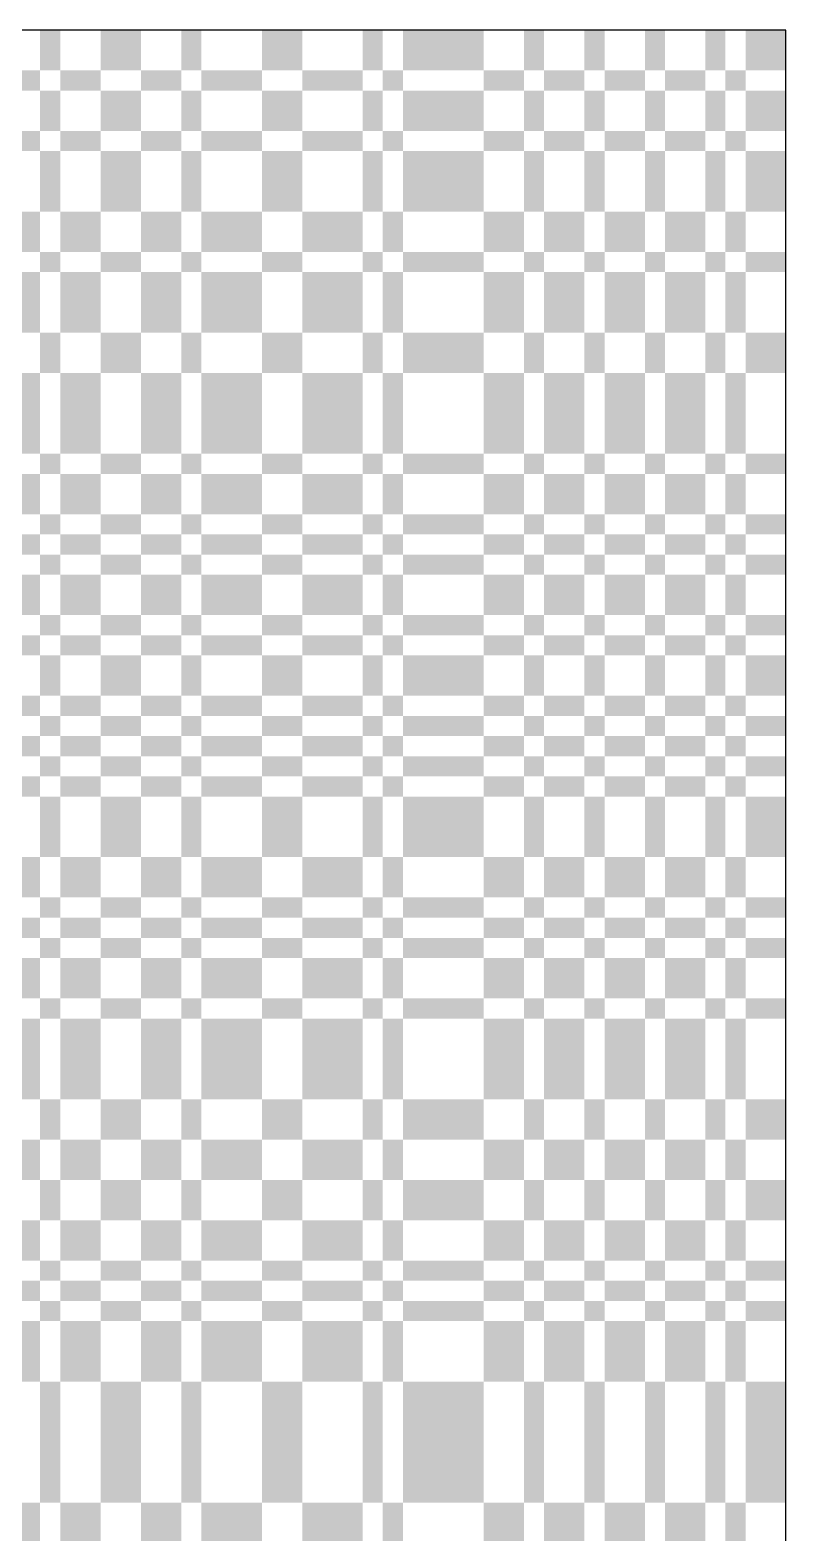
# Model space of a CAD drawing. Extents: x 0 to 10, y 0 to 10.
# Drawn here: x 8.25 to 9, y 7.51 to 9 of the extents above; entities that cross this region are included whole.
import ezdxf

# ---------------------------------------------------------------- set-up
doc = ezdxf.new("R2010")
doc.units = 0
doc.header["$MEASUREMENT"] = 0
doc.layers.add('CHROME', color=7, linetype='Continuous')
doc.layers.add('OUTLINE', color=7, linetype='Continuous')

msp = doc.modelspace()

# ---------------------------------------------------------------- linework, layer by layer
at = {"layer": 'CHROME'}
for points in [[(8.26, 8.96), (8.28, 8.96), (8.26, 9), (8.28, 9)], [(8.32, 8.96), (8.36, 8.96), (8.32, 9), (8.36, 9)], [(8.4, 8.96), (8.42, 8.96), (8.4, 9), (8.42, 9)], [(8.48, 8.96), (8.52, 8.96), (8.48, 9), (8.52, 9)], [(8.58, 8.96), (8.6, 8.96), (8.58, 9), (8.6, 9)], [(8.62, 8.96), (8.7, 8.96), (8.62, 9), (8.7, 9)], [(8.74, 8.96), (8.76, 8.96), (8.74, 9), (8.76, 9)], [(8.8, 8.96), (8.82, 8.96), (8.8, 9), (8.82, 9)], [(8.86, 8.96), (8.88, 8.96), (8.86, 9), (8.88, 9)], [(8.92, 8.96), (8.94, 8.96), (8.92, 9), (8.94, 9)], [(8.96, 8.96), (9, 8.96), (8.96, 9), (9, 9)], [(8.24, 8.94), (8.26, 8.94), (8.24, 8.96), (8.26, 8.96)], [(8.28, 8.94), (8.32, 8.94), (8.28, 8.96), (8.32, 8.96)], [(8.36, 8.94), (8.4, 8.94), (8.36, 8.96), (8.4, 8.96)], [(8.42, 8.94), (8.48, 8.94), (8.42, 8.96), (8.48, 8.96)], [(8.52, 8.94), (8.58, 8.94), (8.52, 8.96), (8.58, 8.96)], [(8.6, 8.94), (8.62, 8.94), (8.6, 8.96), (8.62, 8.96)], [(8.7, 8.94), (8.74, 8.94), (8.7, 8.96), (8.74, 8.96)], [(8.76, 8.94), (8.8, 8.94), (8.76, 8.96), (8.8, 8.96)], [(8.82, 8.94), (8.86, 8.94), (8.82, 8.96), (8.86, 8.96)], [(8.88, 8.94), (8.92, 8.94), (8.88, 8.96), (8.92, 8.96)], [(8.94, 8.94), (8.96, 8.94), (8.94, 8.96), (8.96, 8.96)], [(8.26, 8.9), (8.28, 8.9), (8.26, 8.94), (8.28, 8.94)], [(8.32, 8.9), (8.36, 8.9), (8.32, 8.94), (8.36, 8.94)], [(8.4, 8.9), (8.42, 8.9), (8.4, 8.94), (8.42, 8.94)], [(8.48, 8.9), (8.52, 8.9), (8.48, 8.94), (8.52, 8.94)], [(8.58, 8.9), (8.6, 8.9), (8.58, 8.94), (8.6, 8.94)], [(8.62, 8.9), (8.7, 8.9), (8.62, 8.94), (8.7, 8.94)], [(8.74, 8.9), (8.76, 8.9), (8.74, 8.94), (8.76, 8.94)], [(8.8, 8.9), (8.82, 8.9), (8.8, 8.94), (8.82, 8.94)], [(8.86, 8.9), (8.88, 8.9), (8.86, 8.94), (8.88, 8.94)], [(8.92, 8.9), (8.94, 8.9), (8.92, 8.94), (8.94, 8.94)], [(8.96, 8.9), (9, 8.9), (8.96, 8.94), (9, 8.94)], [(8.24, 8.88), (8.26, 8.88), (8.24, 8.9), (8.26, 8.9)], [(8.28, 8.88), (8.32, 8.88), (8.28, 8.9), (8.32, 8.9)], [(8.36, 8.88), (8.4, 8.88), (8.36, 8.9), (8.4, 8.9)], [(8.42, 8.88), (8.48, 8.88), (8.42, 8.9), (8.48, 8.9)], [(8.52, 8.88), (8.58, 8.88), (8.52, 8.9), (8.58, 8.9)], [(8.6, 8.88), (8.62, 8.88), (8.6, 8.9), (8.62, 8.9)], [(8.7, 8.88), (8.74, 8.88), (8.7, 8.9), (8.74, 8.9)], [(8.76, 8.88), (8.8, 8.88), (8.76, 8.9), (8.8, 8.9)], [(8.82, 8.88), (8.86, 8.88), (8.82, 8.9), (8.86, 8.9)], [(8.88, 8.88), (8.92, 8.88), (8.88, 8.9), (8.92, 8.9)], [(8.94, 8.88), (8.96, 8.88), (8.94, 8.9), (8.96, 8.9)], [(8.26, 8.82), (8.28, 8.82), (8.26, 8.88), (8.28, 8.88)], [(8.32, 8.82), (8.36, 8.82), (8.32, 8.88), (8.36, 8.88)], [(8.4, 8.82), (8.42, 8.82), (8.4, 8.88), (8.42, 8.88)], [(8.48, 8.82), (8.52, 8.82), (8.48, 8.88), (8.52, 8.88)], [(8.58, 8.82), (8.6, 8.82), (8.58, 8.88), (8.6, 8.88)], [(8.62, 8.82), (8.7, 8.82), (8.62, 8.88), (8.7, 8.88)], [(8.74, 8.82), (8.76, 8.82), (8.74, 8.88), (8.76, 8.88)], [(8.8, 8.82), (8.82, 8.82), (8.8, 8.88), (8.82, 8.88)], [(8.86, 8.82), (8.88, 8.82), (8.86, 8.88), (8.88, 8.88)], [(8.92, 8.82), (8.94, 8.82), (8.92, 8.88), (8.94, 8.88)], [(8.96, 8.82), (9, 8.82), (8.96, 8.88), (9, 8.88)], [(8.24, 8.78), (8.26, 8.78), (8.24, 8.82), (8.26, 8.82)], [(8.28, 8.78), (8.32, 8.78), (8.28, 8.82), (8.32, 8.82)], [(8.36, 8.78), (8.4, 8.78), (8.36, 8.82), (8.4, 8.82)], [(8.42, 8.78), (8.48, 8.78), (8.42, 8.82), (8.48, 8.82)], [(8.52, 8.78), (8.58, 8.78), (8.52, 8.82), (8.58, 8.82)], [(8.6, 8.78), (8.62, 8.78), (8.6, 8.82), (8.62, 8.82)], [(8.7, 8.78), (8.74, 8.78), (8.7, 8.82), (8.74, 8.82)], [(8.76, 8.78), (8.8, 8.78), (8.76, 8.82), (8.8, 8.82)], [(8.82, 8.78), (8.86, 8.78), (8.82, 8.82), (8.86, 8.82)], [(8.88, 8.78), (8.92, 8.78), (8.88, 8.82), (8.92, 8.82)], [(8.94, 8.78), (8.96, 8.78), (8.94, 8.82), (8.96, 8.82)], [(8.26, 8.76), (8.28, 8.76), (8.26, 8.78), (8.28, 8.78)], [(8.32, 8.76), (8.36, 8.76), (8.32, 8.78), (8.36, 8.78)], [(8.4, 8.76), (8.42, 8.76), (8.4, 8.78), (8.42, 8.78)], [(8.48, 8.76), (8.52, 8.76), (8.48, 8.78), (8.52, 8.78)], [(8.58, 8.76), (8.6, 8.76), (8.58, 8.78), (8.6, 8.78)], [(8.62, 8.76), (8.7, 8.76), (8.62, 8.78), (8.7, 8.78)], [(8.74, 8.76), (8.76, 8.76), (8.74, 8.78), (8.76, 8.78)], [(8.8, 8.76), (8.82, 8.76), (8.8, 8.78), (8.82, 8.78)], [(8.86, 8.76), (8.88, 8.76), (8.86, 8.78), (8.88, 8.78)], [(8.92, 8.76), (8.94, 8.76), (8.92, 8.78), (8.94, 8.78)], [(8.96, 8.76), (9, 8.76), (8.96, 8.78), (9, 8.78)], [(8.24, 8.7), (8.26, 8.7), (8.24, 8.76), (8.26, 8.76)], [(8.28, 8.7), (8.32, 8.7), (8.28, 8.76), (8.32, 8.76)], [(8.36, 8.7), (8.4, 8.7), (8.36, 8.76), (8.4, 8.76)], [(8.42, 8.7), (8.48, 8.7), (8.42, 8.76), (8.48, 8.76)], [(8.52, 8.7), (8.58, 8.7), (8.52, 8.76), (8.58, 8.76)], [(8.6, 8.7), (8.62, 8.7), (8.6, 8.76), (8.62, 8.76)], [(8.7, 8.7), (8.74, 8.7), (8.7, 8.76), (8.74, 8.76)], [(8.76, 8.7), (8.8, 8.7), (8.76, 8.76), (8.8, 8.76)], [(8.82, 8.7), (8.86, 8.7), (8.82, 8.76), (8.86, 8.76)], [(8.88, 8.7), (8.92, 8.7), (8.88, 8.76), (8.92, 8.76)], [(8.94, 8.7), (8.96, 8.7), (8.94, 8.76), (8.96, 8.76)], [(8.26, 8.66), (8.28, 8.66), (8.26, 8.7), (8.28, 8.7)], [(8.32, 8.66), (8.36, 8.66), (8.32, 8.7), (8.36, 8.7)], [(8.4, 8.66), (8.42, 8.66), (8.4, 8.7), (8.42, 8.7)], [(8.48, 8.66), (8.52, 8.66), (8.48, 8.7), (8.52, 8.7)], [(8.58, 8.66), (8.6, 8.66), (8.58, 8.7), (8.6, 8.7)], [(8.62, 8.66), (8.7, 8.66), (8.62, 8.7), (8.7, 8.7)], [(8.74, 8.66), (8.76, 8.66), (8.74, 8.7), (8.76, 8.7)], [(8.8, 8.66), (8.82, 8.66), (8.8, 8.7), (8.82, 8.7)], [(8.86, 8.66), (8.88, 8.66), (8.86, 8.7), (8.88, 8.7)], [(8.92, 8.66), (8.94, 8.66), (8.92, 8.7), (8.94, 8.7)], [(8.96, 8.66), (9, 8.66), (8.96, 8.7), (9, 8.7)], [(8.24, 8.58), (8.26, 8.58), (8.24, 8.66), (8.26, 8.66)], [(8.28, 8.58), (8.32, 8.58), (8.28, 8.66), (8.32, 8.66)], [(8.36, 8.58), (8.4, 8.58), (8.36, 8.66), (8.4, 8.66)], [(8.42, 8.58), (8.48, 8.58), (8.42, 8.66), (8.48, 8.66)], [(8.52, 8.58), (8.58, 8.58), (8.52, 8.66), (8.58, 8.66)], [(8.6, 8.58), (8.62, 8.58), (8.6, 8.66), (8.62, 8.66)], [(8.7, 8.58), (8.74, 8.58), (8.7, 8.66), (8.74, 8.66)], [(8.76, 8.58), (8.8, 8.58), (8.76, 8.66), (8.8, 8.66)], [(8.82, 8.58), (8.86, 8.58), (8.82, 8.66), (8.86, 8.66)], [(8.88, 8.58), (8.92, 8.58), (8.88, 8.66), (8.92, 8.66)], [(8.94, 8.58), (8.96, 8.58), (8.94, 8.66), (8.96, 8.66)], [(8.26, 8.56), (8.28, 8.56), (8.26, 8.58), (8.28, 8.58)], [(8.32, 8.56), (8.36, 8.56), (8.32, 8.58), (8.36, 8.58)], [(8.4, 8.56), (8.42, 8.56), (8.4, 8.58), (8.42, 8.58)], [(8.48, 8.56), (8.52, 8.56), (8.48, 8.58), (8.52, 8.58)], [(8.58, 8.56), (8.6, 8.56), (8.58, 8.58), (8.6, 8.58)], [(8.62, 8.56), (8.7, 8.56), (8.62, 8.58), (8.7, 8.58)], [(8.74, 8.56), (8.76, 8.56), (8.74, 8.58), (8.76, 8.58)], [(8.8, 8.56), (8.82, 8.56), (8.8, 8.58), (8.82, 8.58)], [(8.86, 8.56), (8.88, 8.56), (8.86, 8.58), (8.88, 8.58)], [(8.92, 8.56), (8.94, 8.56), (8.92, 8.58), (8.94, 8.58)], [(8.96, 8.56), (9, 8.56), (8.96, 8.58), (9, 8.58)], [(8.24, 8.52), (8.26, 8.52), (8.24, 8.56), (8.26, 8.56)], [(8.28, 8.52), (8.32, 8.52), (8.28, 8.56), (8.32, 8.56)], [(8.36, 8.52), (8.4, 8.52), (8.36, 8.56), (8.4, 8.56)], [(8.42, 8.52), (8.48, 8.52), (8.42, 8.56), (8.48, 8.56)], [(8.52, 8.52), (8.58, 8.52), (8.52, 8.56), (8.58, 8.56)], [(8.6, 8.52), (8.62, 8.52), (8.6, 8.56), (8.62, 8.56)], [(8.7, 8.52), (8.74, 8.52), (8.7, 8.56), (8.74, 8.56)], [(8.76, 8.52), (8.8, 8.52), (8.76, 8.56), (8.8, 8.56)], [(8.82, 8.52), (8.86, 8.52), (8.82, 8.56), (8.86, 8.56)], [(8.88, 8.52), (8.92, 8.52), (8.88, 8.56), (8.92, 8.56)], [(8.94, 8.52), (8.96, 8.52), (8.94, 8.56), (8.96, 8.56)], [(8.26, 8.5), (8.28, 8.5), (8.26, 8.52), (8.28, 8.52)], [(8.32, 8.5), (8.36, 8.5), (8.32, 8.52), (8.36, 8.52)], [(8.4, 8.5), (8.42, 8.5), (8.4, 8.52), (8.42, 8.52)], [(8.48, 8.5), (8.52, 8.5), (8.48, 8.52), (8.52, 8.52)], [(8.58, 8.5), (8.6, 8.5), (8.58, 8.52), (8.6, 8.52)], [(8.62, 8.5), (8.7, 8.5), (8.62, 8.52), (8.7, 8.52)], [(8.74, 8.5), (8.76, 8.5), (8.74, 8.52), (8.76, 8.52)], [(8.8, 8.5), (8.82, 8.5), (8.8, 8.52), (8.82, 8.52)], [(8.86, 8.5), (8.88, 8.5), (8.86, 8.52), (8.88, 8.52)], [(8.92, 8.5), (8.94, 8.5), (8.92, 8.52), (8.94, 8.52)], [(8.96, 8.5), (9, 8.5), (8.96, 8.52), (9, 8.52)], [(8.24, 8.48), (8.26, 8.48), (8.24, 8.5), (8.26, 8.5)], [(8.28, 8.48), (8.32, 8.48), (8.28, 8.5), (8.32, 8.5)], [(8.36, 8.48), (8.4, 8.48), (8.36, 8.5), (8.4, 8.5)], [(8.42, 8.48), (8.48, 8.48), (8.42, 8.5), (8.48, 8.5)], [(8.52, 8.48), (8.58, 8.48), (8.52, 8.5), (8.58, 8.5)], [(8.6, 8.48), (8.62, 8.48), (8.6, 8.5), (8.62, 8.5)], [(8.7, 8.48), (8.74, 8.48), (8.7, 8.5), (8.74, 8.5)], [(8.76, 8.48), (8.8, 8.48), (8.76, 8.5), (8.8, 8.5)], [(8.82, 8.48), (8.86, 8.48), (8.82, 8.5), (8.86, 8.5)], [(8.88, 8.48), (8.92, 8.48), (8.88, 8.5), (8.92, 8.5)], [(8.94, 8.48), (8.96, 8.48), (8.94, 8.5), (8.96, 8.5)], [(8.26, 8.46), (8.28, 8.46), (8.26, 8.48), (8.28, 8.48)], [(8.32, 8.46), (8.36, 8.46), (8.32, 8.48), (8.36, 8.48)], [(8.4, 8.46), (8.42, 8.46), (8.4, 8.48), (8.42, 8.48)], [(8.48, 8.46), (8.52, 8.46), (8.48, 8.48), (8.52, 8.48)], [(8.58, 8.46), (8.6, 8.46), (8.58, 8.48), (8.6, 8.48)], [(8.62, 8.46), (8.7, 8.46), (8.62, 8.48), (8.7, 8.48)], [(8.74, 8.46), (8.76, 8.46), (8.74, 8.48), (8.76, 8.48)], [(8.8, 8.46), (8.82, 8.46), (8.8, 8.48), (8.82, 8.48)], [(8.86, 8.46), (8.88, 8.46), (8.86, 8.48), (8.88, 8.48)], [(8.92, 8.46), (8.94, 8.46), (8.92, 8.48), (8.94, 8.48)], [(8.96, 8.46), (9, 8.46), (8.96, 8.48), (9, 8.48)], [(8.24, 8.42), (8.26, 8.42), (8.24, 8.46), (8.26, 8.46)], [(8.28, 8.42), (8.32, 8.42), (8.28, 8.46), (8.32, 8.46)], [(8.36, 8.42), (8.4, 8.42), (8.36, 8.46), (8.4, 8.46)], [(8.42, 8.42), (8.48, 8.42), (8.42, 8.46), (8.48, 8.46)], [(8.52, 8.42), (8.58, 8.42), (8.52, 8.46), (8.58, 8.46)], [(8.6, 8.42), (8.62, 8.42), (8.6, 8.46), (8.62, 8.46)], [(8.7, 8.42), (8.74, 8.42), (8.7, 8.46), (8.74, 8.46)], [(8.76, 8.42), (8.8, 8.42), (8.76, 8.46), (8.8, 8.46)], [(8.82, 8.42), (8.86, 8.42), (8.82, 8.46), (8.86, 8.46)], [(8.88, 8.42), (8.92, 8.42), (8.88, 8.46), (8.92, 8.46)], [(8.94, 8.42), (8.96, 8.42), (8.94, 8.46), (8.96, 8.46)], [(8.26, 8.4), (8.28, 8.4), (8.26, 8.42), (8.28, 8.42)], [(8.32, 8.4), (8.36, 8.4), (8.32, 8.42), (8.36, 8.42)], [(8.4, 8.4), (8.42, 8.4), (8.4, 8.42), (8.42, 8.42)], [(8.48, 8.4), (8.52, 8.4), (8.48, 8.42), (8.52, 8.42)], [(8.58, 8.4), (8.6, 8.4), (8.58, 8.42), (8.6, 8.42)], [(8.62, 8.4), (8.7, 8.4), (8.62, 8.42), (8.7, 8.42)], [(8.74, 8.4), (8.76, 8.4), (8.74, 8.42), (8.76, 8.42)], [(8.8, 8.4), (8.82, 8.4), (8.8, 8.42), (8.82, 8.42)], [(8.86, 8.4), (8.88, 8.4), (8.86, 8.42), (8.88, 8.42)], [(8.92, 8.4), (8.94, 8.4), (8.92, 8.42), (8.94, 8.42)], [(8.96, 8.4), (9, 8.4), (8.96, 8.42), (9, 8.42)], [(8.24, 8.38), (8.26, 8.38), (8.24, 8.4), (8.26, 8.4)], [(8.28, 8.38), (8.32, 8.38), (8.28, 8.4), (8.32, 8.4)], [(8.36, 8.38), (8.4, 8.38), (8.36, 8.4), (8.4, 8.4)], [(8.42, 8.38), (8.48, 8.38), (8.42, 8.4), (8.48, 8.4)], [(8.52, 8.38), (8.58, 8.38), (8.52, 8.4), (8.58, 8.4)], [(8.6, 8.38), (8.62, 8.38), (8.6, 8.4), (8.62, 8.4)], [(8.7, 8.38), (8.74, 8.38), (8.7, 8.4), (8.74, 8.4)], [(8.76, 8.38), (8.8, 8.38), (8.76, 8.4), (8.8, 8.4)], [(8.82, 8.38), (8.86, 8.38), (8.82, 8.4), (8.86, 8.4)], [(8.88, 8.38), (8.92, 8.38), (8.88, 8.4), (8.92, 8.4)], [(8.94, 8.38), (8.96, 8.38), (8.94, 8.4), (8.96, 8.4)], [(8.26, 8.34), (8.28, 8.34), (8.26, 8.38), (8.28, 8.38)], [(8.32, 8.34), (8.36, 8.34), (8.32, 8.38), (8.36, 8.38)], [(8.4, 8.34), (8.42, 8.34), (8.4, 8.38), (8.42, 8.38)], [(8.48, 8.34), (8.52, 8.34), (8.48, 8.38), (8.52, 8.38)], [(8.58, 8.34), (8.6, 8.34), (8.58, 8.38), (8.6, 8.38)], [(8.62, 8.34), (8.7, 8.34), (8.62, 8.38), (8.7, 8.38)], [(8.74, 8.34), (8.76, 8.34), (8.74, 8.38), (8.76, 8.38)], [(8.8, 8.34), (8.82, 8.34), (8.8, 8.38), (8.82, 8.38)], [(8.86, 8.34), (8.88, 8.34), (8.86, 8.38), (8.88, 8.38)], [(8.92, 8.34), (8.94, 8.34), (8.92, 8.38), (8.94, 8.38)], [(8.96, 8.34), (9, 8.34), (8.96, 8.38), (9, 8.38)], [(8.24, 8.32), (8.26, 8.32), (8.24, 8.34), (8.26, 8.34)], [(8.28, 8.32), (8.32, 8.32), (8.28, 8.34), (8.32, 8.34)], [(8.36, 8.32), (8.4, 8.32), (8.36, 8.34), (8.4, 8.34)], [(8.42, 8.32), (8.48, 8.32), (8.42, 8.34), (8.48, 8.34)], [(8.52, 8.32), (8.58, 8.32), (8.52, 8.34), (8.58, 8.34)], [(8.6, 8.32), (8.62, 8.32), (8.6, 8.34), (8.62, 8.34)], [(8.7, 8.32), (8.74, 8.32), (8.7, 8.34), (8.74, 8.34)], [(8.76, 8.32), (8.8, 8.32), (8.76, 8.34), (8.8, 8.34)], [(8.82, 8.32), (8.86, 8.32), (8.82, 8.34), (8.86, 8.34)], [(8.88, 8.32), (8.92, 8.32), (8.88, 8.34), (8.92, 8.34)], [(8.94, 8.32), (8.96, 8.32), (8.94, 8.34), (8.96, 8.34)], [(8.26, 8.3), (8.28, 8.3), (8.26, 8.32), (8.28, 8.32)], [(8.32, 8.3), (8.36, 8.3), (8.32, 8.32), (8.36, 8.32)], [(8.4, 8.3), (8.42, 8.3), (8.4, 8.32), (8.42, 8.32)], [(8.48, 8.3), (8.52, 8.3), (8.48, 8.32), (8.52, 8.32)], [(8.58, 8.3), (8.6, 8.3), (8.58, 8.32), (8.6, 8.32)], [(8.62, 8.3), (8.7, 8.3), (8.62, 8.32), (8.7, 8.32)], [(8.74, 8.3), (8.76, 8.3), (8.74, 8.32), (8.76, 8.32)], [(8.8, 8.3), (8.82, 8.3), (8.8, 8.32), (8.82, 8.32)], [(8.86, 8.3), (8.88, 8.3), (8.86, 8.32), (8.88, 8.32)], [(8.92, 8.3), (8.94, 8.3), (8.92, 8.32), (8.94, 8.32)], [(8.96, 8.3), (9, 8.3), (8.96, 8.32), (9, 8.32)], [(8.24, 8.28), (8.26, 8.28), (8.24, 8.3), (8.26, 8.3)], [(8.28, 8.28), (8.32, 8.28), (8.28, 8.3), (8.32, 8.3)], [(8.36, 8.28), (8.4, 8.28), (8.36, 8.3), (8.4, 8.3)], [(8.42, 8.28), (8.48, 8.28), (8.42, 8.3), (8.48, 8.3)], [(8.52, 8.28), (8.58, 8.28), (8.52, 8.3), (8.58, 8.3)], [(8.6, 8.28), (8.62, 8.28), (8.6, 8.3), (8.62, 8.3)], [(8.7, 8.28), (8.74, 8.28), (8.7, 8.3), (8.74, 8.3)], [(8.76, 8.28), (8.8, 8.28), (8.76, 8.3), (8.8, 8.3)], [(8.82, 8.28), (8.86, 8.28), (8.82, 8.3), (8.86, 8.3)], [(8.88, 8.28), (8.92, 8.28), (8.88, 8.3), (8.92, 8.3)], [(8.94, 8.28), (8.96, 8.28), (8.94, 8.3), (8.96, 8.3)], [(8.26, 8.26), (8.28, 8.26), (8.26, 8.28), (8.28, 8.28)], [(8.32, 8.26), (8.36, 8.26), (8.32, 8.28), (8.36, 8.28)], [(8.4, 8.26), (8.42, 8.26), (8.4, 8.28), (8.42, 8.28)], [(8.48, 8.26), (8.52, 8.26), (8.48, 8.28), (8.52, 8.28)], [(8.58, 8.26), (8.6, 8.26), (8.58, 8.28), (8.6, 8.28)], [(8.62, 8.26), (8.7, 8.26), (8.62, 8.28), (8.7, 8.28)], [(8.74, 8.26), (8.76, 8.26), (8.74, 8.28), (8.76, 8.28)], [(8.8, 8.26), (8.82, 8.26), (8.8, 8.28), (8.82, 8.28)], [(8.86, 8.26), (8.88, 8.26), (8.86, 8.28), (8.88, 8.28)], [(8.92, 8.26), (8.94, 8.26), (8.92, 8.28), (8.94, 8.28)], [(8.96, 8.26), (9, 8.26), (8.96, 8.28), (9, 8.28)], [(8.24, 8.24), (8.26, 8.24), (8.24, 8.26), (8.26, 8.26)], [(8.28, 8.24), (8.32, 8.24), (8.28, 8.26), (8.32, 8.26)], [(8.36, 8.24), (8.4, 8.24), (8.36, 8.26), (8.4, 8.26)], [(8.42, 8.24), (8.48, 8.24), (8.42, 8.26), (8.48, 8.26)], [(8.52, 8.24), (8.58, 8.24), (8.52, 8.26), (8.58, 8.26)], [(8.6, 8.24), (8.62, 8.24), (8.6, 8.26), (8.62, 8.26)], [(8.7, 8.24), (8.74, 8.24), (8.7, 8.26), (8.74, 8.26)], [(8.76, 8.24), (8.8, 8.24), (8.76, 8.26), (8.8, 8.26)], [(8.82, 8.24), (8.86, 8.24), (8.82, 8.26), (8.86, 8.26)], [(8.88, 8.24), (8.92, 8.24), (8.88, 8.26), (8.92, 8.26)], [(8.94, 8.24), (8.96, 8.24), (8.94, 8.26), (8.96, 8.26)], [(8.26, 8.18), (8.28, 8.18), (8.26, 8.24), (8.28, 8.24)], [(8.32, 8.18), (8.36, 8.18), (8.32, 8.24), (8.36, 8.24)], [(8.4, 8.18), (8.42, 8.18), (8.4, 8.24), (8.42, 8.24)], [(8.48, 8.18), (8.52, 8.18), (8.48, 8.24), (8.52, 8.24)], [(8.58, 8.18), (8.6, 8.18), (8.58, 8.24), (8.6, 8.24)], [(8.62, 8.18), (8.7, 8.18), (8.62, 8.24), (8.7, 8.24)], [(8.74, 8.18), (8.76, 8.18), (8.74, 8.24), (8.76, 8.24)], [(8.8, 8.18), (8.82, 8.18), (8.8, 8.24), (8.82, 8.24)], [(8.86, 8.18), (8.88, 8.18), (8.86, 8.24), (8.88, 8.24)], [(8.92, 8.18), (8.94, 8.18), (8.92, 8.24), (8.94, 8.24)], [(8.96, 8.18), (9, 8.18), (8.96, 8.24), (9, 8.24)], [(8.24, 8.14), (8.26, 8.14), (8.24, 8.18), (8.26, 8.18)], [(8.28, 8.14), (8.32, 8.14), (8.28, 8.18), (8.32, 8.18)], [(8.36, 8.14), (8.4, 8.14), (8.36, 8.18), (8.4, 8.18)], [(8.42, 8.14), (8.48, 8.14), (8.42, 8.18), (8.48, 8.18)], [(8.52, 8.14), (8.58, 8.14), (8.52, 8.18), (8.58, 8.18)], [(8.6, 8.14), (8.62, 8.14), (8.6, 8.18), (8.62, 8.18)], [(8.7, 8.14), (8.74, 8.14), (8.7, 8.18), (8.74, 8.18)], [(8.76, 8.14), (8.8, 8.14), (8.76, 8.18), (8.8, 8.18)], [(8.82, 8.14), (8.86, 8.14), (8.82, 8.18), (8.86, 8.18)], [(8.88, 8.14), (8.92, 8.14), (8.88, 8.18), (8.92, 8.18)], [(8.94, 8.14), (8.96, 8.14), (8.94, 8.18), (8.96, 8.18)], [(8.26, 8.12), (8.28, 8.12), (8.26, 8.14), (8.28, 8.14)], [(8.32, 8.12), (8.36, 8.12), (8.32, 8.14), (8.36, 8.14)], [(8.4, 8.12), (8.42, 8.12), (8.4, 8.14), (8.42, 8.14)], [(8.48, 8.12), (8.52, 8.12), (8.48, 8.14), (8.52, 8.14)], [(8.58, 8.12), (8.6, 8.12), (8.58, 8.14), (8.6, 8.14)], [(8.62, 8.12), (8.7, 8.12), (8.62, 8.14), (8.7, 8.14)], [(8.74, 8.12), (8.76, 8.12), (8.74, 8.14), (8.76, 8.14)], [(8.8, 8.12), (8.82, 8.12), (8.8, 8.14), (8.82, 8.14)], [(8.86, 8.12), (8.88, 8.12), (8.86, 8.14), (8.88, 8.14)], [(8.92, 8.12), (8.94, 8.12), (8.92, 8.14), (8.94, 8.14)], [(8.96, 8.12), (9, 8.12), (8.96, 8.14), (9, 8.14)], [(8.24, 8.1), (8.26, 8.1), (8.24, 8.12), (8.26, 8.12)], [(8.28, 8.1), (8.32, 8.1), (8.28, 8.12), (8.32, 8.12)], [(8.36, 8.1), (8.4, 8.1), (8.36, 8.12), (8.4, 8.12)], [(8.42, 8.1), (8.48, 8.1), (8.42, 8.12), (8.48, 8.12)], [(8.52, 8.1), (8.58, 8.1), (8.52, 8.12), (8.58, 8.12)], [(8.6, 8.1), (8.62, 8.1), (8.6, 8.12), (8.62, 8.12)], [(8.7, 8.1), (8.74, 8.1), (8.7, 8.12), (8.74, 8.12)], [(8.76, 8.1), (8.8, 8.1), (8.76, 8.12), (8.8, 8.12)], [(8.82, 8.1), (8.86, 8.1), (8.82, 8.12), (8.86, 8.12)], [(8.88, 8.1), (8.92, 8.1), (8.88, 8.12), (8.92, 8.12)], [(8.94, 8.1), (8.96, 8.1), (8.94, 8.12), (8.96, 8.12)], [(8.26, 8.08), (8.28, 8.08), (8.26, 8.1), (8.28, 8.1)], [(8.32, 8.08), (8.36, 8.08), (8.32, 8.1), (8.36, 8.1)], [(8.4, 8.08), (8.42, 8.08), (8.4, 8.1), (8.42, 8.1)], [(8.48, 8.08), (8.52, 8.08), (8.48, 8.1), (8.52, 8.1)], [(8.58, 8.08), (8.6, 8.08), (8.58, 8.1), (8.6, 8.1)], [(8.62, 8.08), (8.7, 8.08), (8.62, 8.1), (8.7, 8.1)], [(8.74, 8.08), (8.76, 8.08), (8.74, 8.1), (8.76, 8.1)], [(8.8, 8.08), (8.82, 8.08), (8.8, 8.1), (8.82, 8.1)], [(8.86, 8.08), (8.88, 8.08), (8.86, 8.1), (8.88, 8.1)], [(8.92, 8.08), (8.94, 8.08), (8.92, 8.1), (8.94, 8.1)], [(8.96, 8.08), (9, 8.08), (8.96, 8.1), (9, 8.1)], [(8.24, 8.04), (8.26, 8.04), (8.24, 8.08), (8.26, 8.08)], [(8.28, 8.04), (8.32, 8.04), (8.28, 8.08), (8.32, 8.08)], [(8.36, 8.04), (8.4, 8.04), (8.36, 8.08), (8.4, 8.08)], [(8.42, 8.04), (8.48, 8.04), (8.42, 8.08), (8.48, 8.08)], [(8.52, 8.04), (8.58, 8.04), (8.52, 8.08), (8.58, 8.08)], [(8.6, 8.04), (8.62, 8.04), (8.6, 8.08), (8.62, 8.08)], [(8.7, 8.04), (8.74, 8.04), (8.7, 8.08), (8.74, 8.08)], [(8.76, 8.04), (8.8, 8.04), (8.76, 8.08), (8.8, 8.08)], [(8.82, 8.04), (8.86, 8.04), (8.82, 8.08), (8.86, 8.08)], [(8.88, 8.04), (8.92, 8.04), (8.88, 8.08), (8.92, 8.08)], [(8.94, 8.04), (8.96, 8.04), (8.94, 8.08), (8.96, 8.08)], [(8.26, 8.02), (8.28, 8.02), (8.26, 8.04), (8.28, 8.04)], [(8.32, 8.02), (8.36, 8.02), (8.32, 8.04), (8.36, 8.04)], [(8.4, 8.02), (8.42, 8.02), (8.4, 8.04), (8.42, 8.04)], [(8.48, 8.02), (8.52, 8.02), (8.48, 8.04), (8.52, 8.04)], [(8.58, 8.02), (8.6, 8.02), (8.58, 8.04), (8.6, 8.04)], [(8.62, 8.02), (8.7, 8.02), (8.62, 8.04), (8.7, 8.04)], [(8.74, 8.02), (8.76, 8.02), (8.74, 8.04), (8.76, 8.04)], [(8.8, 8.02), (8.82, 8.02), (8.8, 8.04), (8.82, 8.04)], [(8.86, 8.02), (8.88, 8.02), (8.86, 8.04), (8.88, 8.04)], [(8.92, 8.02), (8.94, 8.02), (8.92, 8.04), (8.94, 8.04)], [(8.96, 8.02), (9, 8.02), (8.96, 8.04), (9, 8.04)], [(8.24, 7.94), (8.26, 7.94), (8.24, 8.02), (8.26, 8.02)], [(8.28, 7.94), (8.32, 7.94), (8.28, 8.02), (8.32, 8.02)], [(8.36, 7.94), (8.4, 7.94), (8.36, 8.02), (8.4, 8.02)], [(8.42, 7.94), (8.48, 7.94), (8.42, 8.02), (8.48, 8.02)], [(8.52, 7.94), (8.58, 7.94), (8.52, 8.02), (8.58, 8.02)], [(8.6, 7.94), (8.62, 7.94), (8.6, 8.02), (8.62, 8.02)], [(8.7, 7.94), (8.74, 7.94), (8.7, 8.02), (8.74, 8.02)], [(8.76, 7.94), (8.8, 7.94), (8.76, 8.02), (8.8, 8.02)], [(8.82, 7.94), (8.86, 7.94), (8.82, 8.02), (8.86, 8.02)], [(8.88, 7.94), (8.92, 7.94), (8.88, 8.02), (8.92, 8.02)], [(8.94, 7.94), (8.96, 7.94), (8.94, 8.02), (8.96, 8.02)], [(8.26, 7.9), (8.28, 7.9), (8.26, 7.94), (8.28, 7.94)], [(8.32, 7.9), (8.36, 7.9), (8.32, 7.94), (8.36, 7.94)], [(8.4, 7.9), (8.42, 7.9), (8.4, 7.94), (8.42, 7.94)], [(8.48, 7.9), (8.52, 7.9), (8.48, 7.94), (8.52, 7.94)], [(8.58, 7.9), (8.6, 7.9), (8.58, 7.94), (8.6, 7.94)], [(8.62, 7.9), (8.7, 7.9), (8.62, 7.94), (8.7, 7.94)], [(8.74, 7.9), (8.76, 7.9), (8.74, 7.94), (8.76, 7.94)], [(8.8, 7.9), (8.82, 7.9), (8.8, 7.94), (8.82, 7.94)], [(8.86, 7.9), (8.88, 7.9), (8.86, 7.94), (8.88, 7.94)], [(8.92, 7.9), (8.94, 7.9), (8.92, 7.94), (8.94, 7.94)], [(8.96, 7.9), (9, 7.9), (8.96, 7.94), (9, 7.94)], [(8.24, 7.86), (8.26, 7.86), (8.24, 7.9), (8.26, 7.9)], [(8.28, 7.86), (8.32, 7.86), (8.28, 7.9), (8.32, 7.9)], [(8.36, 7.86), (8.4, 7.86), (8.36, 7.9), (8.4, 7.9)], [(8.42, 7.86), (8.48, 7.86), (8.42, 7.9), (8.48, 7.9)], [(8.52, 7.86), (8.58, 7.86), (8.52, 7.9), (8.58, 7.9)], [(8.6, 7.86), (8.62, 7.86), (8.6, 7.9), (8.62, 7.9)], [(8.7, 7.86), (8.74, 7.86), (8.7, 7.9), (8.74, 7.9)], [(8.76, 7.86), (8.8, 7.86), (8.76, 7.9), (8.8, 7.9)], [(8.82, 7.86), (8.86, 7.86), (8.82, 7.9), (8.86, 7.9)], [(8.88, 7.86), (8.92, 7.86), (8.88, 7.9), (8.92, 7.9)], [(8.94, 7.86), (8.96, 7.86), (8.94, 7.9), (8.96, 7.9)], [(8.26, 7.82), (8.28, 7.82), (8.26, 7.86), (8.28, 7.86)], [(8.32, 7.82), (8.36, 7.82), (8.32, 7.86), (8.36, 7.86)], [(8.4, 7.82), (8.42, 7.82), (8.4, 7.86), (8.42, 7.86)], [(8.48, 7.82), (8.52, 7.82), (8.48, 7.86), (8.52, 7.86)], [(8.58, 7.82), (8.6, 7.82), (8.58, 7.86), (8.6, 7.86)], [(8.62, 7.82), (8.7, 7.82), (8.62, 7.86), (8.7, 7.86)], [(8.74, 7.82), (8.76, 7.82), (8.74, 7.86), (8.76, 7.86)], [(8.8, 7.82), (8.82, 7.82), (8.8, 7.86), (8.82, 7.86)], [(8.86, 7.82), (8.88, 7.82), (8.86, 7.86), (8.88, 7.86)], [(8.92, 7.82), (8.94, 7.82), (8.92, 7.86), (8.94, 7.86)], [(8.96, 7.82), (9, 7.82), (8.96, 7.86), (9, 7.86)], [(8.24, 7.78), (8.26, 7.78), (8.24, 7.82), (8.26, 7.82)], [(8.28, 7.78), (8.32, 7.78), (8.28, 7.82), (8.32, 7.82)], [(8.36, 7.78), (8.4, 7.78), (8.36, 7.82), (8.4, 7.82)], [(8.42, 7.78), (8.48, 7.78), (8.42, 7.82), (8.48, 7.82)], [(8.52, 7.78), (8.58, 7.78), (8.52, 7.82), (8.58, 7.82)], [(8.6, 7.78), (8.62, 7.78), (8.6, 7.82), (8.62, 7.82)], [(8.7, 7.78), (8.74, 7.78), (8.7, 7.82), (8.74, 7.82)], [(8.76, 7.78), (8.8, 7.78), (8.76, 7.82), (8.8, 7.82)], [(8.82, 7.78), (8.86, 7.78), (8.82, 7.82), (8.86, 7.82)], [(8.88, 7.78), (8.92, 7.78), (8.88, 7.82), (8.92, 7.82)], [(8.94, 7.78), (8.96, 7.78), (8.94, 7.82), (8.96, 7.82)], [(8.26, 7.76), (8.28, 7.76), (8.26, 7.78), (8.28, 7.78)], [(8.32, 7.76), (8.36, 7.76), (8.32, 7.78), (8.36, 7.78)], [(8.4, 7.76), (8.42, 7.76), (8.4, 7.78), (8.42, 7.78)], [(8.48, 7.76), (8.52, 7.76), (8.48, 7.78), (8.52, 7.78)], [(8.58, 7.76), (8.6, 7.76), (8.58, 7.78), (8.6, 7.78)], [(8.62, 7.76), (8.7, 7.76), (8.62, 7.78), (8.7, 7.78)], [(8.74, 7.76), (8.76, 7.76), (8.74, 7.78), (8.76, 7.78)], [(8.8, 7.76), (8.82, 7.76), (8.8, 7.78), (8.82, 7.78)], [(8.86, 7.76), (8.88, 7.76), (8.86, 7.78), (8.88, 7.78)], [(8.92, 7.76), (8.94, 7.76), (8.92, 7.78), (8.94, 7.78)], [(8.96, 7.76), (9, 7.76), (8.96, 7.78), (9, 7.78)], [(8.24, 7.74), (8.26, 7.74), (8.24, 7.76), (8.26, 7.76)], [(8.28, 7.74), (8.32, 7.74), (8.28, 7.76), (8.32, 7.76)], [(8.36, 7.74), (8.4, 7.74), (8.36, 7.76), (8.4, 7.76)], [(8.42, 7.74), (8.48, 7.74), (8.42, 7.76), (8.48, 7.76)], [(8.52, 7.74), (8.58, 7.74), (8.52, 7.76), (8.58, 7.76)], [(8.6, 7.74), (8.62, 7.74), (8.6, 7.76), (8.62, 7.76)], [(8.7, 7.74), (8.74, 7.74), (8.7, 7.76), (8.74, 7.76)], [(8.76, 7.74), (8.8, 7.74), (8.76, 7.76), (8.8, 7.76)], [(8.82, 7.74), (8.86, 7.74), (8.82, 7.76), (8.86, 7.76)], [(8.88, 7.74), (8.92, 7.74), (8.88, 7.76), (8.92, 7.76)], [(8.94, 7.74), (8.96, 7.74), (8.94, 7.76), (8.96, 7.76)], [(8.26, 7.72), (8.28, 7.72), (8.26, 7.74), (8.28, 7.74)], [(8.32, 7.72), (8.36, 7.72), (8.32, 7.74), (8.36, 7.74)], [(8.4, 7.72), (8.42, 7.72), (8.4, 7.74), (8.42, 7.74)], [(8.48, 7.72), (8.52, 7.72), (8.48, 7.74), (8.52, 7.74)], [(8.58, 7.72), (8.6, 7.72), (8.58, 7.74), (8.6, 7.74)], [(8.62, 7.72), (8.7, 7.72), (8.62, 7.74), (8.7, 7.74)], [(8.74, 7.72), (8.76, 7.72), (8.74, 7.74), (8.76, 7.74)], [(8.8, 7.72), (8.82, 7.72), (8.8, 7.74), (8.82, 7.74)], [(8.86, 7.72), (8.88, 7.72), (8.86, 7.74), (8.88, 7.74)], [(8.92, 7.72), (8.94, 7.72), (8.92, 7.74), (8.94, 7.74)], [(8.96, 7.72), (9, 7.72), (8.96, 7.74), (9, 7.74)], [(8.24, 7.66), (8.26, 7.66), (8.24, 7.72), (8.26, 7.72)], [(8.28, 7.66), (8.32, 7.66), (8.28, 7.72), (8.32, 7.72)], [(8.36, 7.66), (8.4, 7.66), (8.36, 7.72), (8.4, 7.72)], [(8.42, 7.66), (8.48, 7.66), (8.42, 7.72), (8.48, 7.72)], [(8.52, 7.66), (8.58, 7.66), (8.52, 7.72), (8.58, 7.72)], [(8.6, 7.66), (8.62, 7.66), (8.6, 7.72), (8.62, 7.72)], [(8.7, 7.66), (8.74, 7.66), (8.7, 7.72), (8.74, 7.72)], [(8.76, 7.66), (8.8, 7.66), (8.76, 7.72), (8.8, 7.72)], [(8.82, 7.66), (8.86, 7.66), (8.82, 7.72), (8.86, 7.72)], [(8.88, 7.66), (8.92, 7.66), (8.88, 7.72), (8.92, 7.72)], [(8.94, 7.66), (8.96, 7.66), (8.94, 7.72), (8.96, 7.72)], [(8.26, 7.54), (8.28, 7.54), (8.26, 7.66), (8.28, 7.66)], [(8.32, 7.54), (8.36, 7.54), (8.32, 7.66), (8.36, 7.66)], [(8.4, 7.54), (8.42, 7.54), (8.4, 7.66), (8.42, 7.66)], [(8.48, 7.54), (8.52, 7.54), (8.48, 7.66), (8.52, 7.66)], [(8.58, 7.54), (8.6, 7.54), (8.58, 7.66), (8.6, 7.66)], [(8.62, 7.54), (8.7, 7.54), (8.62, 7.66), (8.7, 7.66)], [(8.74, 7.54), (8.76, 7.54), (8.74, 7.66), (8.76, 7.66)], [(8.8, 7.54), (8.82, 7.54), (8.8, 7.66), (8.82, 7.66)], [(8.86, 7.54), (8.88, 7.54), (8.86, 7.66), (8.88, 7.66)], [(8.92, 7.54), (8.94, 7.54), (8.92, 7.66), (8.94, 7.66)], [(8.96, 7.54), (9, 7.54), (8.96, 7.66), (9, 7.66)], [(8.24, 7.48), (8.26, 7.48), (8.24, 7.54), (8.26, 7.54)], [(8.28, 7.48), (8.32, 7.48), (8.28, 7.54), (8.32, 7.54)], [(8.36, 7.48), (8.4, 7.48), (8.36, 7.54), (8.4, 7.54)], [(8.42, 7.48), (8.48, 7.48), (8.42, 7.54), (8.48, 7.54)], [(8.52, 7.48), (8.58, 7.48), (8.52, 7.54), (8.58, 7.54)], [(8.6, 7.48), (8.62, 7.48), (8.6, 7.54), (8.62, 7.54)], [(8.7, 7.48), (8.74, 7.48), (8.7, 7.54), (8.74, 7.54)], [(8.76, 7.48), (8.8, 7.48), (8.76, 7.54), (8.8, 7.54)], [(8.82, 7.48), (8.86, 7.48), (8.82, 7.54), (8.86, 7.54)], [(8.88, 7.48), (8.92, 7.48), (8.88, 7.54), (8.92, 7.54)], [(8.94, 7.48), (8.96, 7.48), (8.94, 7.54), (8.96, 7.54)]]:
    msp.add_solid(points, dxfattribs=at)
at = {"layer": 'OUTLINE'}
for p, q in [((9, 9), (1, 9)), ((9, 1), (9, 9))]:
    msp.add_line(p, q, dxfattribs=at)

doc.saveas('drawing.dxf')
